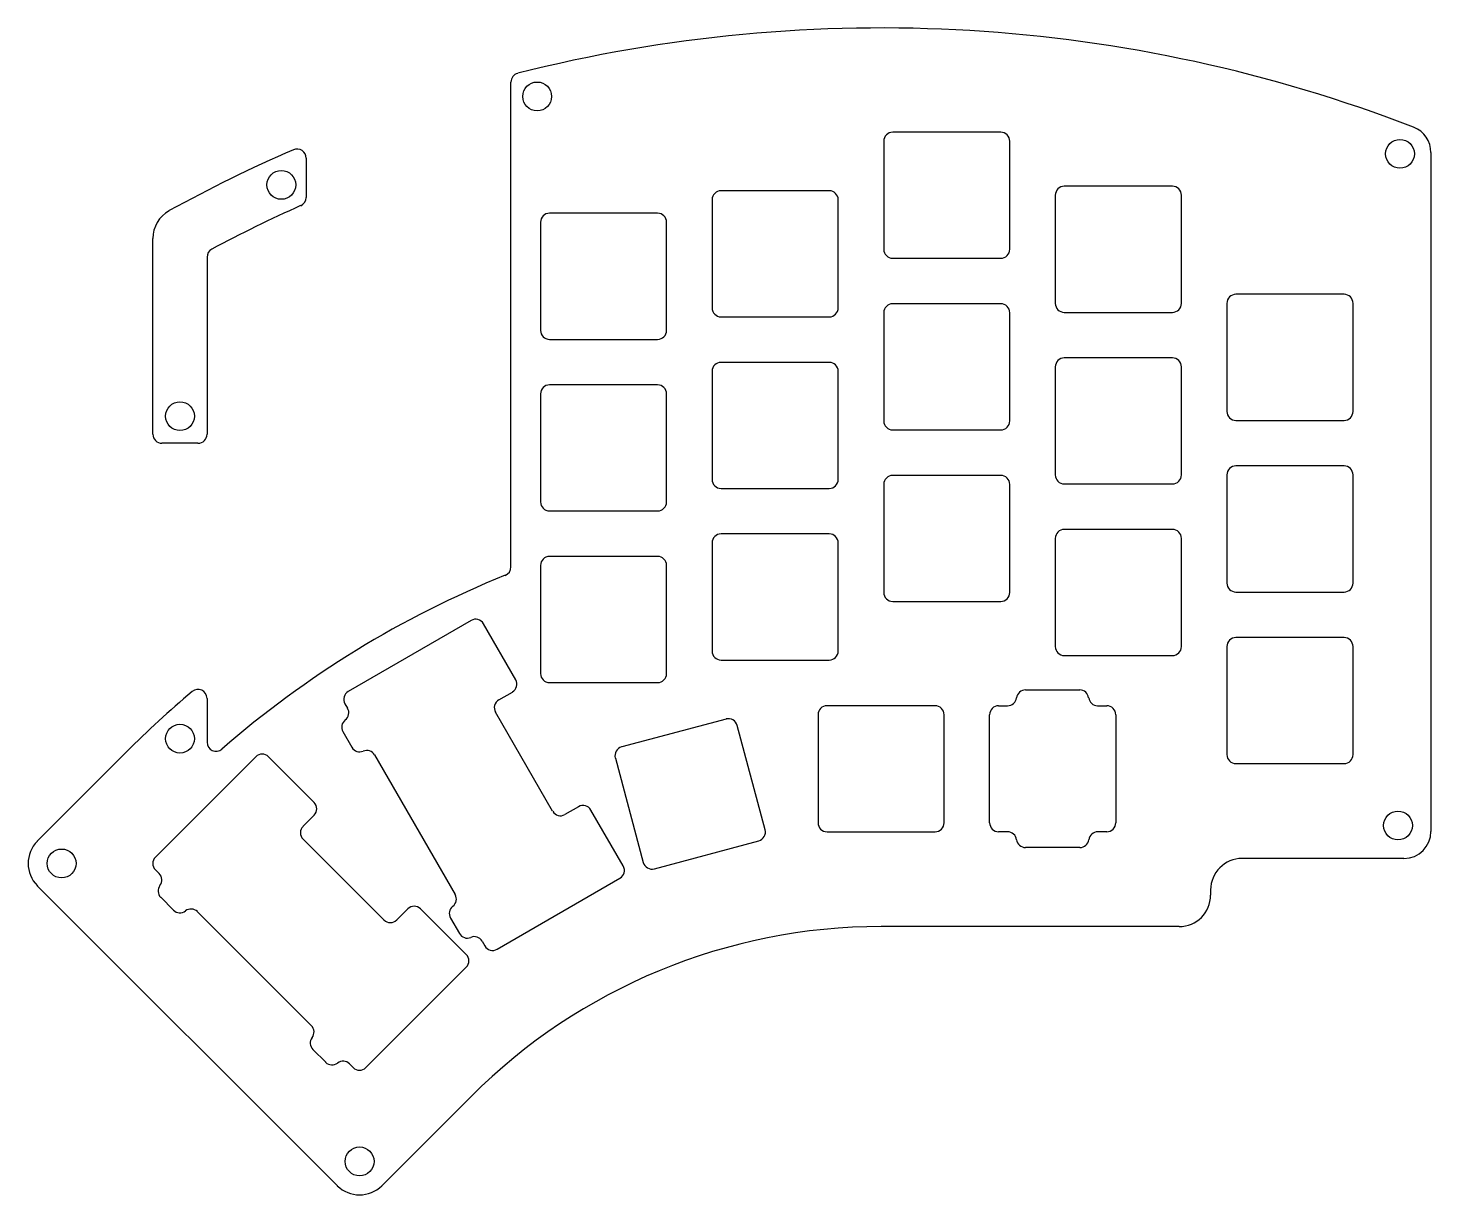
# Model space of a CAD drawing. Header units: millimetres. Extents: x -140 to 16, y -55 to 75.
import ezdxf

# ---------------------------------------------------------------- set-up
doc = ezdxf.new("R2010")
doc.units = ezdxf.units.MM
doc.header["$MEASUREMENT"] = 0
doc.layers.add('MX Plate', color=18, linetype='Continuous', true_color=0x000000)

msp = doc.modelspace()

# ---------------------------------------------------------------- linework, layer by layer
at = {"layer": 'MX Plate', "color": 0, "linetype": 'ByBlock', "lineweight": -2}
for p, q in [((-86.48, 14.83), (-86.48, 68.66)), ((-32.1, 63.1), (-44.1, 63.1)), ((-45.1, 62.1), (-45.1, 50.1)), ((-31.1, 50.1), (-31.1, 62.1)), ((-109.22, 60.22), (-109.22, 55.85)), ((-51.15, 56.6), (-63.15, 56.6)), ((-26.05, 56.1), (-26.05, 44.1)), ((-13.05, 57.1), (-25.05, 57.1)), ((-12.05, 44.1), (-12.05, 56.1)), ((-64.15, 55.6), (-64.15, 43.6)), ((-50.15, 43.6), (-50.15, 55.6)), ((-83.2, 53.1), (-83.2, 41.1)), ((-70.2, 54.1), (-82.2, 54.1)), ((-69.2, 41.1), (-69.2, 53.1)), ((-126.23, 29.57), (-126.23, 51.31)), ((-120.22, 49.23), (-120.22, 29.57)), ((-44.1, 49.1), (-32.1, 49.1)), ((-32.1, 44.05), (-44.1, 44.05)), ((-7, 44.1), (-7, 32.1)), ((6, 45.1), (-6, 45.1)), ((7, 32.1), (7, 44.1)), ((-63.15, 42.6), (-51.15, 42.6)), ((-45.1, 43.05), (-45.1, 31.05)), ((-31.1, 31.05), (-31.1, 43.05)), ((-25.05, 43.1), (-13.05, 43.1)), ((-82.2, 40.1), (-70.2, 40.1)), ((-51.15, 37.55), (-63.15, 37.55)), ((-13.05, 38.05), (-25.05, 38.05)), ((-64.15, 36.55), (-64.15, 24.55)), ((-50.15, 24.55), (-50.15, 36.55)), ((-26.05, 37.05), (-26.05, 25.05)), ((-12.05, 25.05), (-12.05, 37.05)), ((-70.2, 35.05), (-82.2, 35.05)), ((-83.2, 34.05), (-83.2, 22.05)), ((-69.2, 22.05), (-69.2, 34.05)), ((-44.1, 30.05), (-32.1, 30.05)), ((-6, 31.1), (6, 31.1)), ((-121.22, 28.57), (-125.22, 28.57)), ((-32.1, 25), (-44.1, 25)), ((-7, 25.05), (-7, 13.05)), ((6, 26.05), (-6, 26.05)), ((7, 13.05), (7, 25.05)), ((-63.15, 23.55), (-51.15, 23.55)), ((-45.1, 24), (-45.1, 12)), ((-31.1, 12), (-31.1, 24)), ((-25.05, 24.05), (-13.05, 24.05)), ((-82.2, 21.05), (-70.2, 21.05)), ((-13.05, 19), (-25.05, 19)), ((-64.15, 17.5), (-64.15, 5.5)), ((-51.15, 18.5), (-63.15, 18.5)), ((-50.15, 5.5), (-50.15, 17.5)), ((-26.05, 18), (-26.05, 6)), ((-12.05, 6), (-12.05, 18)), ((-70.2, 16), (-82.2, 16)), ((-83.2, 15), (-83.2, 3)), ((-69.2, 3), (-69.2, 15)), ((-44.1, 11), (-32.1, 11)), ((-6, 12.05), (6, 12.05)), ((-90.9, 8.9), (-104.54, 1.02)), ((-85.95, 2.32), (-89.54, 8.53)), ((6, 7), (-6, 7)), ((-25.05, 5), (-13.05, 5)), ((-7, 6), (-7, -6)), ((7, -6), (7, 6)), ((-63.15, 4.5), (-51.15, 4.5)), ((-82.2, 2), (-70.2, 2)), ((-120.22, 0.24), (-120.22, -4.63)), ((-87.83, 0.08), (-86.32, 0.95)), ((-29.35, 1.18), (-23.34, 1.18)), ((-104.91, -0.35), (-104.62, -0.85)), ((-81.85, -12.29), (-88.2, -1.29)), ((-39.39, -0.57), (-51.39, -0.57)), ((-32.34, -0.57), (-31.34, -0.57)), ((-21.35, -0.57), (-20.34, -0.57)), ((-62.59, -2.05), (-74.18, -5.15)), ((-58.26, -14.34), (-61.37, -2.75)), ((-52.39, -1.57), (-52.39, -13.57)), ((-38.39, -13.57), (-38.39, -1.57)), ((-33.34, -13.57), (-33.34, -1.57)), ((-19.34, -1.57), (-19.34, -13.57)), ((-105.14, -3.45), (-104.13, -5.19)), ((-139.06, -15.61), (-129.14, -5.69)), ((-101.62, -6.04), (-92.67, -21.54)), ((-114.81, -6.24), (-125.94, -17.37)), ((-108.32, -11.31), (-113.39, -6.24)), ((-74.89, -6.38), (-71.79, -17.97)), ((-6, -7), (6, -7)), ((-78.97, -11.78), (-80.48, -12.66)), ((-74.01, -18.36), (-77.6, -12.15)), ((-109.56, -13.96), (-108.32, -12.72)), ((-100.58, -24.36), (-109.56, -15.38)), ((-70.56, -18.67), (-58.97, -15.57)), ((-51.39, -14.57), (-39.39, -14.57)), ((-31.34, -14.57), (-32.34, -14.57)), ((-20.34, -14.57), (-21.34, -14.57)), ((-23.32, -16.32), (-29.35, -16.32)), ((12.65, -17.53), (-5.31, -17.53)), ((-125.94, -18.79), (-125.53, -19.2)), ((-88.02, -27.6), (-74.38, -19.73)), ((-105.75, -53.86), (-139.06, -20.55)), ((-8.81, -21.03), (-8.81, -21.59)), ((-125.36, -21.84), (-123.94, -23.27)), ((-97.92, -23.12), (-99.16, -24.36)), ((-91.44, -28.19), (-96.51, -23.12)), ((-121.3, -23.43), (-108.63, -36.1)), ((-93.19, -24.14), (-92.19, -25.87)), ((-12.31, -25.09), (-45.39, -25.09)), ((-89.69, -26.71), (-89.39, -27.24)), ((-102.57, -40.74), (-91.44, -29.61)), ((-108.47, -38.74), (-107.04, -40.16)), ((-104.4, -40.33), (-103.99, -40.74)), ((-90.89, -43.94), (-100.81, -53.86))]:
    msp.add_line(p, q, dxfattribs=at)
for points in [[(15.65, 60.85), (15.65, 26.2)], [(15.65, 26.2), (15.65, -14.53)]]:
    msp.add_lwpolyline(points, dxfattribs=at)
for centre in [(-83.57, 67.07), (12.21, 60.7), (-111.97, 57.25), (-123.22, 31.57), (-123.22, -4.23), (11.99, -13.87), (-136.36, -18.08), (-103.28, -51.16)]:
    msp.add_circle(centre, 1.6, dxfattribs=at)
for centre, radius, start, end in [((-45.39, -89.44), 164.11, 68.8854, 104.2283), ((-85.48, 68.66), 1, 104.2283, 180), ((-44.1, 62.1), 1, 90, 180), ((-32.1, 62.1), 1, 0, 90), ((12.65, 60.85), 3, 359.9998, 68.8854), ((-45.39, -89.44), 164.11, 113.4237, 118.7864), ((-110.22, 60.22), 1, 0, 113.4237), ((-63.15, 55.6), 1, 90, 180), ((-51.15, 55.6), 1, 0, 90), ((-25.05, 56.1), 1, 90, 180), ((-13.05, 56.1), 1, 0, 90), ((-45.39, -89.44), 158.11, 114.0492, 118.034), ((-110.22, 55.85), 1, 294.0492, 0), ((-122.73, 51.31), 3.5, 118.7864, 180), ((-82.2, 53.1), 1, 90, 180), ((-70.2, 53.1), 1, 0, 90), ((-119.22, 49.23), 1, 118.034, 180), ((-44.1, 50.1), 1, 180, 270), ((-32.1, 50.1), 1, 270, 0), ((-44.1, 43.05), 1, 90, 180), ((-32.1, 43.05), 1, 0, 90), ((-25.05, 44.1), 1, 180, 270), ((-13.05, 44.1), 1, 270, 0), ((-6, 44.1), 1, 90, 180), ((6, 44.1), 1, 0, 90), ((-63.15, 43.6), 1, 180, 270), ((-51.15, 43.6), 1, 270, 0), ((-82.2, 41.1), 1, 180, 270), ((-70.2, 41.1), 1, 270, 0), ((-63.15, 36.55), 1, 90, 180), ((-51.15, 36.55), 1, 0, 90), ((-25.05, 37.05), 1, 90, 180), ((-13.05, 37.05), 1, 0, 90), ((-82.2, 34.05), 1, 90, 180), ((-70.2, 34.05), 1, 360, 90), ((-6, 32.1), 1, 180, 270), ((6, 32.1), 1, 270, 0), ((-44.1, 31.05), 1, 180, 270), ((-32.1, 31.05), 1, 270, 0), ((-125.22, 29.57), 1, 180, 270), ((-121.22, 29.57), 1, 270, 0), ((-44.1, 24), 1, 90, 180), ((-32.1, 24), 1, 0, 90), ((-25.05, 25.05), 1, 180, 270), ((-13.05, 25.05), 1, 270, 0), ((-6, 25.05), 1, 90, 180), ((6, 25.05), 1, 0, 90), ((-63.15, 24.55), 1, 180, 270), ((-51.15, 24.55), 1, 270, 0), ((-82.2, 22.05), 1, 180, 270), ((-70.2, 22.05), 1, 270, 0), ((-25.05, 18), 1, 90, 180), ((-13.05, 18), 1, 0, 90), ((-63.15, 17.5), 1, 90, 180), ((-51.15, 17.5), 1, 360, 90), ((-82.2, 15), 1, 90, 180), ((-70.2, 15), 1, 360, 90), ((-87.48, 14.83), 1, 291.9806, 360), ((-45.39, -89.44), 111.45, 111.9806, 131.0443), ((-6, 13.05), 1, 180, 270), ((6, 13.05), 1, 270, 0), ((-44.1, 12), 1, 180, 270), ((-32.1, 12), 1, 270, 0), ((-90.4, 8.03), 1, 30, 120), ((-6, 6), 1, 90, 180), ((6, 6), 1, 360, 90), ((-63.15, 5.5), 1, 180, 270), ((-51.15, 5.5), 1, 270, 360), ((-25.05, 6), 1, 180, 270), ((-13.05, 6), 1, 270, 0), ((-86.82, 1.82), 1, 300, 30), ((-82.2, 3), 1, 180, 270), ((-70.2, 3), 1, 270, 0), ((-45.39, -89.44), 118.45, 130.2194, 135), ((-121.22, 0.24), 1, 0, 130.2194), ((-104.04, 0.15), 1, 120, 210), ((-87.33, -0.79), 1, 120, 210), ((-31.34, 0.43), 1, 270, 352.8192), ((-29.35, 0.18), 1, 90, 172.8192), ((-23.34, 0.18), 1, 7.1808, 90), ((-21.35, 0.43), 1, 187.1808, 270), ((-105.48, -1.35), 1, 307.1808, 30), ((-51.39, -1.57), 1, 90, 180), ((-39.39, -1.57), 1, 0, 90), ((-32.34, -1.57), 1, 90, 180), ((-20.34, -1.57), 1, 0, 90), ((-104.27, -2.95), 1, 127.1808, 210), ((-62.33, -3.01), 1, 15, 105), ((-119.22, -4.63), 1, 180, 311.0443), ((-114.1, -6.94), 1, 45, 135), ((-103.27, -4.69), 1, 210, 292.8192), ((-102.49, -6.54), 1, 30, 112.8192), ((-73.93, -6.12), 1, 105, 195), ((-6, -6), 1, 180, 270), ((6, -6), 1, 270, 0), ((-109.03, -12.02), 1, 315, 45), ((-80.98, -11.79), 1, 210, 300), ((-78.47, -12.65), 1, 30, 120), ((-108.85, -14.67), 1, 135, 225), ((-51.39, -13.57), 1, 180, 270), ((-39.39, -13.57), 1, 270, 360), ((-32.34, -13.57), 1, 180, 270), ((-20.34, -13.57), 1, 270, 0), ((-59.23, -14.6), 1, 285, 15), ((-31.34, -15.57), 1, 7.1808, 90), ((-29.35, -15.32), 1, 187.1808, 270), ((-23.32, -15.32), 1, 270, 352.8192), ((-21.34, -15.57), 1, 90, 172.8192), ((12.65, -14.53), 3, 270, 0), ((-136.58, -18.08), 3.5, 135, 225), ((-125.24, -18.08), 1, 135, 225), ((-74.88, -18.86), 1, 300, 30), ((-70.82, -17.71), 1, 195, 285), ((-5.31, -21.03), 3.5, 90, 180), ((-126.23, -19.91), 1, 322.1808, 45), ((-124.65, -21.14), 1, 142.1808, 225), ((-93.54, -22.04), 1, 307.1808, 30), ((-12.31, -21.59), 3.5, 270, 360), ((-123.23, -22.56), 1, 225, 307.8192), ((-122, -24.14), 1, 45, 127.8192), ((-97.22, -23.83), 1, 45, 135), ((-92.33, -23.64), 1, 127.1808, 210), ((-99.87, -23.65), 1, 225, 315), ((-91.33, -25.37), 1, 210, 292.8192), ((-90.55, -27.21), 1, 30, 112.8192), ((-45.39, -89.44), 64.35, 90, 135), ((-88.52, -26.74), 1, 210, 300), ((-92.14, -28.9), 1, 315, 45), ((-109.34, -36.8), 1, 322.1808, 45), ((-107.76, -38.03), 1, 142.1808, 225), ((-106.34, -39.45), 1, 225, 307.8192), ((-105.11, -41.03), 1, 45, 127.8192), ((-103.28, -40.04), 1, 225, 315), ((-103.28, -51.38), 3.5, 225, 315)]:
    msp.add_arc(centre, radius, start, end, dxfattribs=at)

doc.saveas('drawing.dxf')
